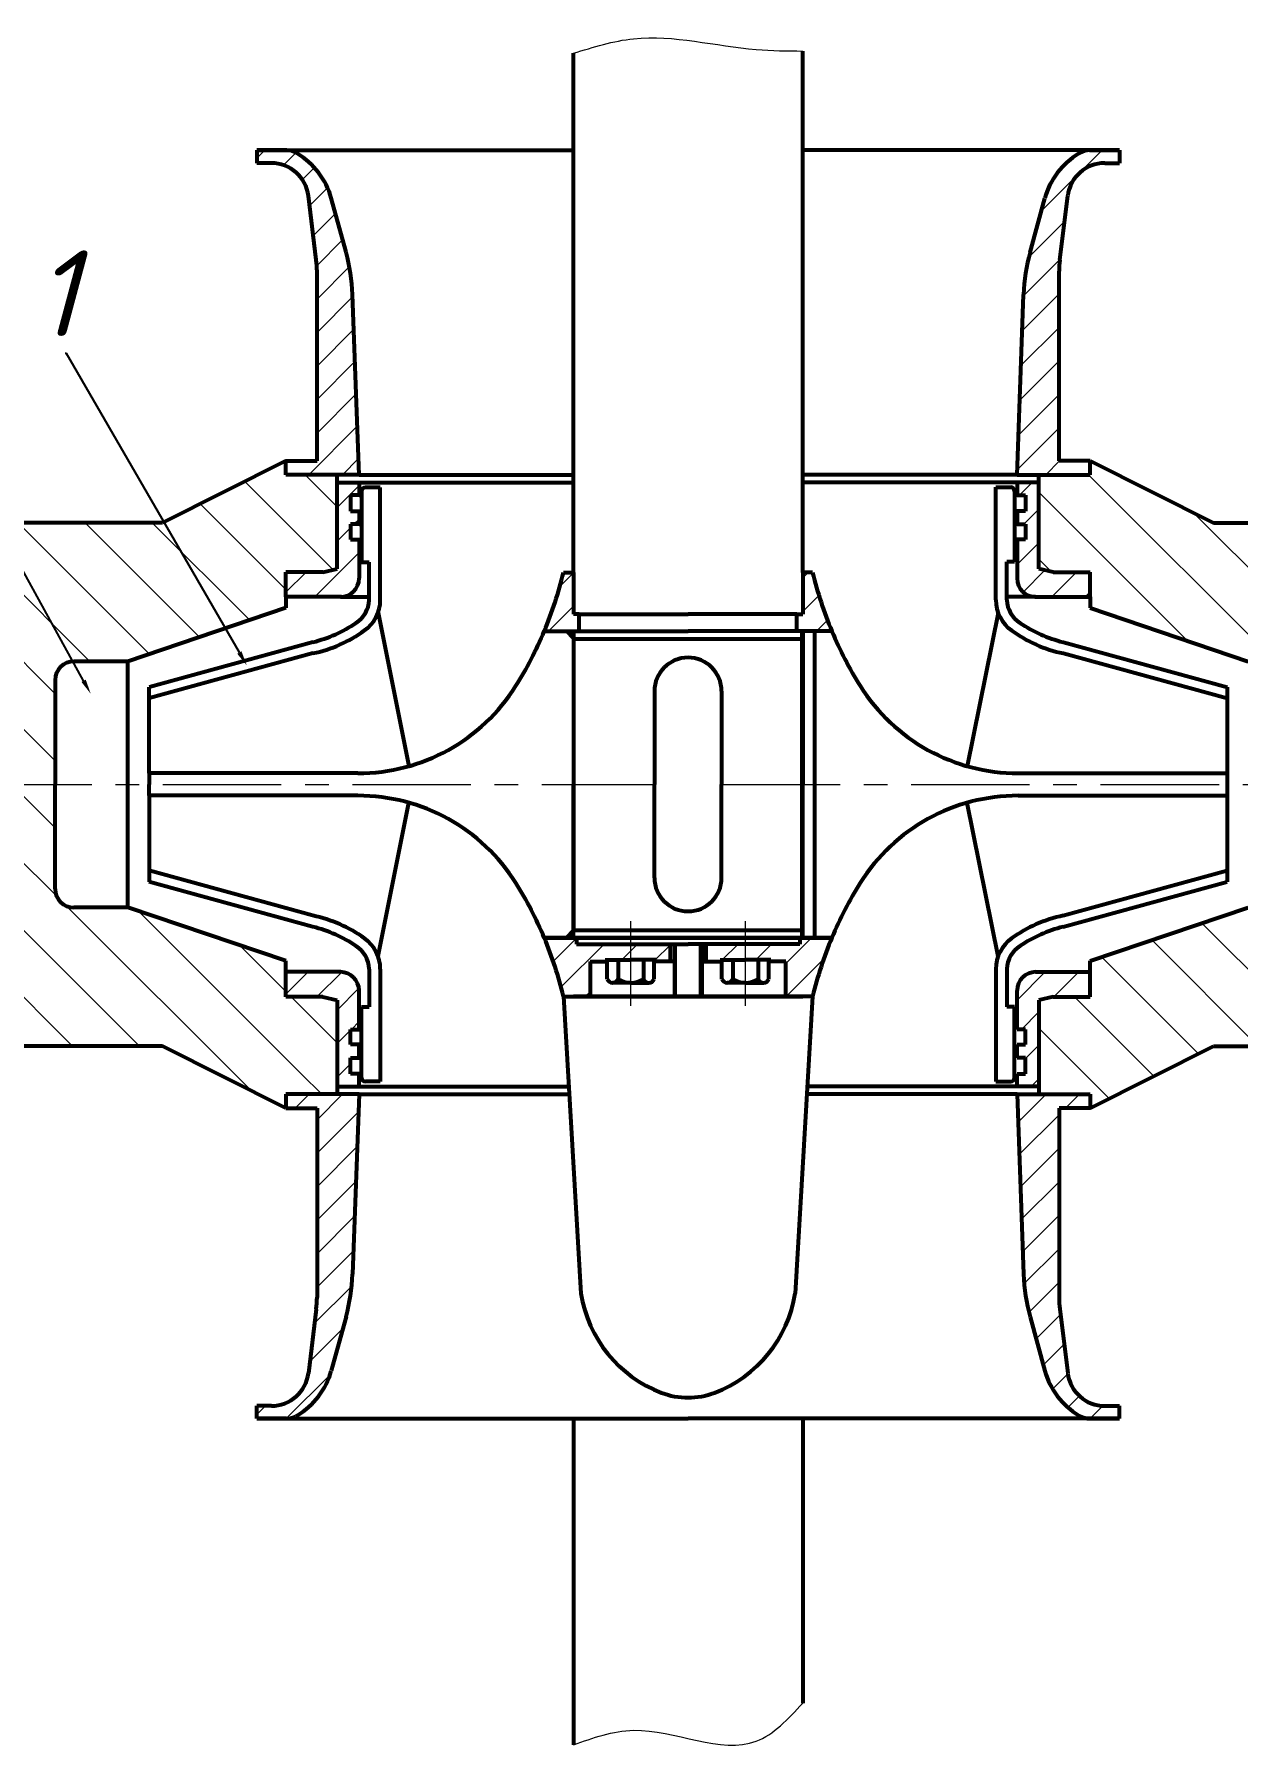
# Model space of a CAD drawing. Header units: millimetres. Extents: x 607 to 1510, y 659 to 1120.
# Drawn here: x 883.3 to 1205.9, y 658.7 to 1119.8 of the extents above; entities that cross this region are included whole.
import ezdxf
from ezdxf import colors
from ezdxf.entities.mleader import LeaderData, LeaderLine
from ezdxf.math import Vec2, Vec3

# ---------------------------------------------------------------- set-up
doc = ezdxf.new("R2010")
doc.units = ezdxf.units.MM
doc.linetypes.add('осевая', pattern=[50.800000000000004, 31.75, -6.35, 6.35, -6.35])
doc.layers.get('0').update_dxf_attribs({"lineweight": 53})
for name, color, linetype, lineweight in [('0 МОЙ', 7, 'Continuous', 53), ('Оси', 7, 'осевая', 20), ('Штриховка', 7, 'Continuous', 20)]:
    doc.layers.add(name, color=color, linetype=linetype, lineweight=lineweight)
doc.styles.add('Размер', font='isocpeur.ttf', dxfattribs={"oblique": 15})
pattern_1 = [(45, (-4134.473873202317, 464.9858508255461), (-4.490128060534576, 4.490128060534577), [])]
pattern_2 = [(45, (-3107.883415843883, 398.9105507761583), (-4.490128060534576, 4.490128060534577), [])]
pattern_3 = [(45, (-4134.473873202317, 464.9858508255459), (-4.490128060534576, 4.490128060534577), [])]
pattern_4 = [(135, (0, 0), (-8.980256121069154, -8.980256121069152), [])]

msp = doc.modelspace()

# ---------------------------------------------------------------- hatches: boundary and pattern name
at = {"layer": 'Штриховка'}
h = msp.add_hatch(dxfattribs=at)
h.set_pattern_fill('ANSI31', color=256, scale=2)
h.set_pattern_definition([(45, (0, 0), (-4.490128060534576, 4.490128060534577), [])])
h.paths.add_polyline_path([(966.8701985349212, 1061.435823425614), (962.9048694869874, 1075.922032765826, 0.198466806279964), (953.5508430570696, 1087.998774717826, 0.1405317829372182), (950.899162281373, 1088.750601507855), (942.9350304521149, 1088.750623372675), (942.9350304521149, 1085.327125896431), (946.8466683349725, 1085.327125896431, -0.3785616949235915), (956.7708264128668, 1076.556388457874), (958.8971125182676, 1059.390324761899, -0.03081924393869), (959.086717323532, 1056.317168358291), (959.086717323532, 1005.513691958348), (954.9457684754752, 1005.513691958348), (954.9457684754752, 1001.80223460521), (970.3685906014589, 1001.80223460521), (968.6111907808115, 1050.054729484974, 0.0577594825974484)])
h.paths.add_polyline_path([(1158.029901220115, 1056.31716835829, -0.03081924393867444), (1158.219506025379, 1059.390324761897), (1160.34579213078, 1076.556388457874, -0.3785616949235694), (1170.269950208674, 1085.327125896431), (1174.181588091532, 1085.327125896431), (1174.181588091532, 1088.750623372675), (1166.1878553257, 1088.750601426588, 0.1390228169443463), (1163.565775486574, 1087.998774717824, 0.1984668062799191), (1154.211749056659, 1075.922032765826), (1150.246420008726, 1061.435823425616, 0.05775948259745859), (1148.505427762836, 1050.054729484975), (1146.748027942188, 1001.80223460521), (1162.170850068172, 1001.80223460521), (1162.170850068172, 1005.513691958348), (1158.029901220115, 1005.513691958348)])
h = msp.add_hatch(dxfattribs=at)
h.set_pattern_fill('ANSI31', color=256, scale=4, angle=90)
h.set_pattern_definition(pattern_4)
h.paths.add_polyline_path([(950.7527261747282, 975.6775367263037), (954.9457684754752, 975.6775367263037), (954.9457684754752, 1001.80223460521), (950.7527261747282, 1001.80223460521), (950.7527261747282, 1005.513691958348), (917.7083092718235, 988.92046313539), (868.5751438102682, 988.92046313539), (865.4054076857576, 985.8683687486323), (865.4054076857576, 954.9495120454997), (865.4054076857576, 951.7645120454995), (872.7457208073347, 951.7645120454996, -0.4142135623730939), (877.7457208073347, 946.7645120454996), (877.7457208073347, 918.7645120454995), (888.8986667131312, 918.7645120454995), (888.8986667131312, 946.7645120454996, -0.4142135623730939), (893.8986667131312, 951.7645120454996), (908.4054076857575, 951.7645120454995), (950.7527261747282, 966.0793746654647), (950.7527261747282, 969.0308024315293)])
h.paths.add_polyline_path([(964.4849676068052, 999.7432468844074), (964.4849676068052, 1001.80223460521), (954.9457684754752, 1001.80223460521), (954.9457684754752, 975.6775367263037), (960.6361314831383, 975.6775367263037), (964.4849676068052, 976.5747285747113)])
h.paths.add_polyline_path([(908.4054076857575, 885.7645120454995), (893.8986667131312, 885.7645120454998, -0.4142135623730941), (888.8986667131312, 890.7645120454998), (888.8986667131312, 918.7645120454995), (877.7457208073347, 918.7645120454995), (877.7457208073347, 890.7645120454998, -0.4142135623730933), (872.7457208073347, 885.7645120454998), (865.4054076857575, 885.7645120454998), (865.4054076857575, 882.579512045499), (865.4054076857584, 852.4699459129996), (867.7736589848947, 848.6085609556089), (917.708309271823, 848.6085609556089), (950.7527261747282, 832.0153321326511), (950.7527261747282, 835.7267894857891), (954.9197217491301, 835.7267894857891), (954.9197217491301, 861.851487364695), (950.7527261747282, 861.851487364695), (950.7527261747282, 868.4982216594694), (950.7527261747282, 871.4496494255343)])
h = msp.add_hatch(dxfattribs=at)
h.set_pattern_fill('ANSI31', color=256, scale=4, angle=90)
h.set_pattern_definition([(135, (-4134.473873202317, 464.9858508255461), (-8.980256121069154, -8.980256121069152), [])])
edge = h.paths.add_edge_path()
edge.add_line((1208.711210857889, 885.7645120454994), (1223.217951830516, 885.7645120454997))
edge.add_arc((1223.217951830516, 890.7645120454997), 5, 270, 360)
edge.add_line((1228.217951830516, 890.7645120454997), (1228.217951830516, 918.7645120454995))
edge.add_line((1228.217951830516, 918.7645120454995), (1239.370897736312, 918.7645120454995))
edge.add_line((1239.370897736312, 918.7645120454995), (1239.370897736312, 890.7645120454997))
edge.add_arc((1244.227741100975, 890.6213554101624), 4.858952694883201, 178.3116818299901, 271.688318170006)
edge.add_line((1244.370897736312, 885.7645120454994), (1246.634309271823, 885.7645120454994))
edge.add_line((1246.634309271823, 885.7645120454994), (1246.634309271823, 852.469945913))
edge.add_line((1246.634309271823, 852.469945913), (1246.476808212243, 848.6085609556089))
edge.add_line((1246.476808212243, 848.6085609556089), (1212.339905758938, 848.6085609556089))
edge.add_line((1212.339905758938, 848.6085609556089), (1176.16505519308, 874.3765175642247))
edge.add_line((1176.16505519308, 874.3765175642247), (1208.711210857889, 885.7645120454994))
h.paths.add_polyline_path([(1162.196896794517, 861.851487364695), (1166.363892368919, 861.851487364695), (1166.363892368919, 868.4982216594694), (1166.363892368919, 871.4496494255343), (1176.16505519308, 874.3765175642246), (1212.339905758938, 848.6085609556089), (1199.408309271824, 848.6085609556089), (1166.363892368919, 832.0153321326511), (1166.363892368919, 835.7267894857891), (1162.196896794517, 835.7267894857891)])
h.paths.add_polyline_path([(1152.631650936842, 860.9542955162874), (1156.480487060508, 861.851487364695), (1162.196896794517, 861.851487364695), (1162.196896794517, 835.7267894857891), (1152.631650936842, 835.7267894857891), (1152.631650936842, 837.7857772065914)])
edge = h.paths.add_edge_path()
edge.add_line((1166.363892368919, 975.677536726304), (1162.170850068172, 975.677536726304))
edge.add_line((1162.170850068172, 975.677536726304), (1162.170850068172, 1001.80223460521))
edge.add_line((1162.170850068172, 1001.80223460521), (1166.363892368919, 1001.80223460521))
edge.add_line((1166.363892368919, 1001.80223460521), (1166.363892368919, 1005.513691958348))
edge.add_line((1166.363892368919, 1005.513691958348), (1199.408309271824, 988.92046313539))
edge.add_line((1199.408309271824, 988.92046313539), (1251.478271366663, 988.92046313539))
edge.add_line((1251.478271366663, 988.92046313539), (1251.71121085789, 985.8683687486322))
edge.add_line((1251.71121085789, 985.8683687486322), (1251.71121085789, 951.7645120454994))
edge.add_line((1251.71121085789, 951.7645120454994), (1243.516615383612, 951.6909916873802))
edge.add_arc((1244.370897736312, 946.7645120454993), 5.000000000000274, 99.8376197857429, 179.9999999999974)
edge.add_line((1239.370897736312, 946.7645120454995), (1239.370897736312, 918.7645120454995))
edge.add_line((1239.370897736312, 918.7645120454995), (1228.217951830516, 918.7645120454995))
edge.add_line((1228.217951830516, 918.7645120454995), (1228.217951830516, 946.7645120454995))
edge.add_arc((1223.217951830516, 946.7645120454995), 5, 0, 90)
edge.add_line((1223.217951830516, 951.7645120454995), (1208.711210857889, 951.7645120454994))
edge.add_line((1208.711210857889, 951.7645120454994), (1166.363892368919, 966.0793746654647))
edge.add_line((1166.363892368919, 966.0793746654647), (1166.363892368919, 969.0308024315295))
edge.add_line((1166.363892368919, 969.0308024315295), (1166.363892368919, 975.677536726304))
h.paths.add_polyline_path([(1152.631650936842, 999.7432468844077), (1152.631650936842, 1001.80223460521), (1162.170850068172, 1001.80223460521), (1162.170850068172, 975.677536726304), (1156.480487060508, 975.677536726304), (1152.631650936842, 976.5747285747116)])
h = msp.add_hatch(dxfattribs=at)
h.set_pattern_fill('ANSI31', color=256, scale=2)
h.set_pattern_definition(pattern_1)
h.paths.add_polyline_path([(970.3685906014589, 984.4026673583999), (968.0490546752108, 984.4026673583999), (968.0490546752108, 988.4978021962838), (970.368590601458, 988.4978021962838), (970.3685906014589, 992.0215233326549), (968.0490546752108, 992.0215233326549), (968.0490546752108, 996.3547455576577), (970.3685906014589, 996.3547455576577), (970.3685906014589, 999.7432468844075), (964.4849676068052, 999.7432468844075), (964.4849676068052, 976.5747285747116), (960.6361314831383, 975.677536726304), (954.9457684754752, 975.677536726304), (954.9457684754752, 969.0308024315295), (965.3685906014589, 969.0308024315295, 0.4142135623730951), (970.3685906014589, 974.0308024315295)])
h.paths.add_polyline_path([(954.9457684754752, 975.677536726304), (950.7527261747282, 975.677536726304), (950.7527261747282, 969.0308024315295), (954.9457684754752, 969.0308024315295)])
h.paths.add_polyline_path([(970.3685906014589, 863.498221659469, 0.4142135623731208), (965.3685906014589, 868.4982216594694), (954.9197217491301, 868.4982216594694), (954.9197217491301, 861.851487364695), (960.6361314831383, 861.851487364695), (964.4849676068052, 860.9542955162874), (964.4849676068052, 837.7857772065914), (970.3685906014589, 837.7857772065914), (970.3685906014589, 841.1742785333413), (968.0490546752108, 841.1742785333413), (968.0490546752108, 845.5075007583441), (970.3685906014589, 845.5075007583441), (970.368590601458, 849.0312218947151), (968.0490546752108, 849.0312218947151), (968.0490546752108, 853.1263567325991), (970.368590601458, 853.1263567325991)])
h.paths.add_polyline_path([(954.9197217491301, 868.4982216594694), (950.7527261747282, 868.4982216594694), (950.7527261747282, 861.851487364695), (954.9197217491301, 861.851487364695)])
h = msp.add_hatch(dxfattribs=at)
h.set_pattern_fill('ANSI31', color=256, scale=2)
h.set_pattern_definition(pattern_1)
h.paths.add_polyline_path([(1146.748027942188, 984.4026673583999), (1149.067563868436, 984.4026673583999), (1149.067563868436, 988.4978021962838), (1146.748027942189, 988.4978021962838), (1146.748027942188, 992.0215233326549), (1149.067563868436, 992.0215233326549), (1149.067563868436, 996.3547455576577), (1146.748027942188, 996.3547455576577), (1146.748027942188, 999.7432468844075), (1152.631650936842, 999.7432468844075), (1152.631650936842, 976.5747285747116), (1156.480487060508, 975.677536726304), (1162.170850068172, 975.677536726304), (1162.170850068172, 969.0308024315295), (1151.748027942188, 969.0308024315295, -0.4142135623730951), (1146.748027942188, 974.0308024315295)])
h.paths.add_polyline_path([(1162.170850068172, 975.677536726304), (1166.363892368919, 975.677536726304), (1166.363892368919, 969.0308024315295), (1162.170850068172, 969.0308024315295)])
h.paths.add_polyline_path([(1146.748027942188, 863.498221659469, -0.4142135623731208), (1151.748027942188, 868.4982216594694), (1162.196896794517, 868.4982216594694), (1162.196896794517, 861.851487364695), (1156.480487060508, 861.851487364695), (1152.631650936842, 860.9542955162874), (1152.631650936842, 837.7857772065914), (1146.748027942188, 837.7857772065914), (1146.748027942188, 841.1742785333413), (1149.067563868436, 841.1742785333413), (1149.067563868436, 845.5075007583441), (1146.748027942188, 845.5075007583441), (1146.748027942189, 849.0312218947151), (1149.067563868436, 849.0312218947151), (1149.067563868436, 853.1263567325991), (1146.748027942189, 853.1263567325991)])
h.paths.add_polyline_path([(1162.196896794517, 868.4982216594694), (1166.363892368919, 868.4982216594694), (1166.363892368919, 861.851487364695), (1162.196896794517, 861.851487364695)])
h = msp.add_hatch(dxfattribs=at)
h.set_pattern_fill('ANSI31', color=256, scale=2)
h.set_pattern_definition(pattern_1)
h.paths.add_polyline_path([(1027.813114276771, 966.239700901599), (1027.813114276771, 975.569641665621), (1025.180050505324, 975.569641665621, -0.0414001235296436), (1020.093789847128, 959.8398120948873), (1029.351588687813, 959.8398120948873), (1029.351588687813, 964.4149289592647), (1027.81311427677, 964.4149289592647)])
h = msp.add_hatch(dxfattribs=at)
h.set_pattern_fill('ANSI31', color=256, scale=2)
h.set_pattern_definition(pattern_3)
h.paths.add_polyline_path([(1027.813114276771, 966.2397009015988), (1027.813114276771, 975.5696416656208), (1025.180050505324, 975.5696416656208, -0.0414001235296436), (1020.093789847128, 959.8398120948871), (1029.351588687813, 959.8398120948871), (1029.351588687813, 964.4149289592644), (1027.81311427677, 964.4149289592644)])
h = msp.add_hatch(dxfattribs=at)
h.set_pattern_fill('ANSI31', color=256, scale=2)
h.set_pattern_definition(pattern_1)
h.paths.add_polyline_path([(1089.303504266876, 966.239700901599), (1089.303504266876, 975.569641665621), (1091.936568038323, 975.569641665621, 0.0414001235296436), (1097.022828696518, 959.8398120948873), (1087.765029855834, 959.8398120948873), (1087.765029855834, 964.4149289592647), (1089.303504266877, 964.4149289592647)])
h = msp.add_hatch(dxfattribs=at)
h.set_pattern_fill('ANSI31', color=256, scale=2)
h.set_pattern_definition(pattern_3)
h.paths.add_polyline_path([(1089.303504266876, 966.2397009015988), (1089.303504266876, 975.5696416656208), (1091.936568038323, 975.5696416656208, 0.0414001235296436), (1097.022828696518, 959.8398120948871), (1087.765029855834, 959.8398120948871), (1087.765029855834, 964.4149289592644), (1089.303504266877, 964.4149289592644)])
h = msp.add_hatch(dxfattribs=at)
h.set_pattern_fill('ANSI31', color=256, scale=2)
h.set_pattern_definition(pattern_1)
h.paths.add_polyline_path([(1043.185711774297, 875.9648183594477), (1028.629558640602, 875.9648183594477), (1028.629558640602, 877.6892119961117), (1020.093789847129, 877.6892119961117, -0.04140012352964369), (1025.180050505324, 861.959382425378), (1027.813114276771, 861.959382425378), (1032.365819194468, 861.959382425378), (1032.365819194468, 871.2893231894002), (1036.379047556657, 871.2893231894004), (1036.379047556657, 871.7351701792027), (1043.185711774297, 871.7351701792027)])
h.paths.add_polyline_path([(1053.767015683389, 875.9648183594477), (1043.185711774297, 875.9648183594477), (1043.185711774297, 871.7351701792027), (1049.992375991937, 871.7351701792027), (1049.992375991937, 871.2893231894004), (1053.767015683389, 871.2893231894002)])
h = msp.add_hatch(dxfattribs=at)
h.set_pattern_fill('ANSI31', color=256, scale=2)
h.set_pattern_definition(pattern_1)
h.paths.add_polyline_path([(1073.930906769349, 875.9648183594477), (1088.487059903045, 875.9648183594477), (1088.487059903045, 877.6892119961117), (1097.022828696518, 877.6892119961117, 0.04140012352964369), (1091.936568038323, 861.959382425378), (1089.303504266876, 861.959382425378), (1084.750799349179, 861.959382425378), (1084.750799349179, 871.2893231894002), (1080.73757098699, 871.2893231894004), (1080.73757098699, 871.7351701792027), (1073.930906769349, 871.7351701792027)])
h.paths.add_polyline_path([(1063.349602860258, 875.9648183594477), (1073.930906769349, 875.9648183594477), (1073.930906769349, 871.7351701792027), (1067.124242551709, 871.7351701792027), (1067.124242551709, 871.2893231894004), (1063.349602860258, 871.2893231894002)])
h = msp.add_hatch(dxfattribs=at)
h.set_pattern_fill('ANSI31', color=256, scale=4, angle=90)
h.set_pattern_definition(pattern_4)
h.paths.add_polyline_path([(964.4849676068052, 860.9542955162874), (960.6361314831383, 861.851487364695), (954.9197217491301, 861.851487364695), (954.9197217491301, 835.7267894857891), (964.4849676068052, 835.7267894857891), (964.4849676068052, 837.7857772065914)])
h = msp.add_hatch(dxfattribs=at)
h.set_pattern_fill('ANSI31', color=256, scale=2)
h.set_pattern_definition(pattern_2)
h.paths.add_polyline_path([(970.3685906014589, 835.7267894857891), (950.7527261747282, 835.7267894857891), (950.7527261747282, 832.0153321326511), (959.086717323532, 832.0153321326511), (959.086717323532, 781.2118557327067, -0.03081924393868746), (958.8971125182679, 778.1386993290985), (956.770826412866, 760.9726356331237, -0.3785616949235511), (946.8466683349725, 752.2018981945679), (942.9350304521149, 752.201898194568), (942.9350304521149, 748.7784007183241), (950.9287632180194, 748.7784226644106, 0.1390228169403573), (953.5508430570671, 749.5302493731718, 0.1984668062799981), (962.904869486988, 761.6069913251732), (966.8701985349207, 776.0932006653827, 0.0577594825974589), (968.6111907808117, 787.4742946060242)])
h = msp.add_hatch(dxfattribs=at)
h.set_pattern_fill('ANSI31', color=256, scale=2)
h.set_pattern_definition(pattern_2)
h.paths.add_polyline_path([(1146.748027942188, 835.7267894857891), (1166.363892368919, 835.7267894857891), (1166.363892368919, 832.0153321326511), (1158.029901220115, 832.0153321326511), (1158.029901220115, 781.2118557327067, 0.03081924393868746), (1158.219506025379, 778.1386993290985), (1160.345792130781, 760.9726356331237, 0.3785616949235511), (1170.269950208674, 752.2018981945679), (1174.181588091532, 752.201898194568), (1174.181588091532, 748.7784007183241), (1166.187855325627, 748.7784226644106, -0.1390228169403573), (1163.56577548658, 749.5302493731718, -0.1984668062799981), (1154.211749056659, 761.6069913251732), (1150.246420008726, 776.0932006653827, -0.0577594825974589), (1148.505427762835, 787.4742946060242)])

# ---------------------------------------------------------------- linework, layer by layer
for p, q in [((1027.813114276771, 975.569641665621), (1027.813114276771, 1114.756478426825)), ((1089.303504266876, 975.5696416656208), (1089.303504266876, 1115.357363235348)), ((950.928763218003, 1088.750601426588), (942.9350304521149, 1088.750623372675)), ((942.9350304521149, 1088.750623372675), (942.9350304521149, 1085.327125896431)), ((942.9350304521149, 1088.750623372675), (1027.813114276771, 1088.750623372675)), ((1174.181588091532, 1088.750623372675), (1089.303504266876, 1088.750623372675)), ((1166.187855325644, 1088.750601426588), (1174.181588091532, 1088.750623372675)), ((1174.181588091532, 1088.750623372675), (1174.181588091532, 1085.327125896431)), ((946.8466683349725, 1085.327125896431), (942.9350304521149, 1085.327125896431)), ((953.7560275614624, 1087.879692686143), (953.4493264053281, 1088.060131642474)), ((1163.360590982184, 1087.879692686143), (1163.667292138319, 1088.060131642474)), ((1170.269950208674, 1085.327125896431), (1174.181588091532, 1085.327125896431)), ((958.8971125182661, 1059.3903247619), (956.7708264128678, 1076.556388457875)), ((966.8701985349207, 1061.435823425615), (962.904869486988, 1075.922032765826)), ((1150.246420008726, 1061.435823425615), (1154.211749056659, 1075.922032765826)), ((1158.219506025381, 1059.3903247619), (1160.345792130779, 1076.556388457875)), ((959.086717323532, 1005.513691958348), (959.086717323532, 1056.317168358291)), ((1158.029901220115, 1005.513691958348), (1158.029901220115, 1056.317168358291)), ((970.3685906014589, 1001.80223460521), (968.6111907808126, 1050.054729484975)), ((1146.748027942188, 1001.80223460521), (1148.505427762834, 1050.054729484975)), ((950.7527261747282, 1005.513691958348), (917.708309271823, 988.92046313539)), ((950.7527261747282, 1005.513691958348), (917.708309271823, 988.9204631353898)), ((950.7527261747282, 1001.80223460521), (950.7527261747282, 1005.513691958348)), ((950.7527261747282, 1005.513691958348), (959.086717323532, 1005.513691958348)), ((1166.363892368919, 1005.513691958348), (1158.029901220115, 1005.513691958348)), ((1166.363892368919, 1005.513691958348), (1199.408309271824, 988.92046313539)), ((1166.363892368919, 1005.513691958348), (1199.408309271824, 988.9204631353898)), ((1166.363892368919, 1001.80223460521), (1166.363892368919, 1005.513691958348)), ((970.3685906014589, 1001.80223460521), (950.7527261747282, 1001.80223460521)), ((964.4849676068052, 999.7432468844072), (964.4849676068052, 1001.80223460521)), ((970.3685906014589, 1001.80223460521), (1027.813114276771, 1001.80223460521)), ((1146.748027942188, 1001.80223460521), (1089.303504266876, 1001.80223460521)), ((1146.748027942188, 1001.80223460521), (1166.363892368919, 1001.80223460521)), ((1152.631650936842, 999.7432468844072), (1152.631650936842, 1001.80223460521)), ((964.4849676068052, 976.5747285747116), (964.4849676068052, 999.7432468844077)), ((964.4849676068052, 976.5747285747113), (964.4849676068052, 999.7432468844074)), ((964.4849676068052, 999.7432468844072), (1027.813114276771, 999.7432468844072)), ((970.3685906014589, 996.3547455576575), (968.0490546752108, 996.3547455576575)), ((968.0490546752108, 996.3547455576575), (968.0490546752108, 992.0215233326546)), ((970.3685906014589, 999.7432468844072), (970.3685906014589, 996.3547455576575)), ((970.3685906014589, 996.3547455576575), (971.0583092718234, 996.3547455576575)), ((1027.78013317577, 998.3661266899564), (1027.813114276771, 998.3661266899564)), ((1027.78013317577, 998.3661266899564), (1027.813114276771, 998.3661266899564)), ((1152.631650936842, 999.7432468844072), (1089.303504266876, 999.7432468844072)), ((1089.336485367877, 998.3661266899564), (1089.303504266876, 998.3661266899564)), ((1089.336485367877, 998.3661266899564), (1089.303504266876, 998.3661266899564)), ((1146.748027942188, 996.3547455576575), (1146.058309271823, 996.3547455576575)), ((1146.748027942188, 999.7432468844072), (1146.748027942188, 996.3547455576575)), ((1146.748027942188, 996.3547455576575), (1149.067563868436, 996.3547455576575)), ((1149.067563868436, 996.3547455576575), (1149.067563868436, 992.0215233326546)), ((1152.631650936842, 976.5747285747116), (1152.631650936842, 999.7432468844077)), ((1152.631650936842, 976.5747285747113), (1152.631650936842, 999.7432468844074)), ((968.0490546752108, 992.0215233326546), (970.3685906014589, 992.0215233326546)), ((970.3685906014589, 992.0215233326549), (970.3685906014589, 988.4978021962837)), ((970.3685906014589, 992.0215233326549), (970.368590601458, 988.4978021962838)), ((970.3685906014589, 992.0215233326546), (970.3685906014589, 988.4978021962834)), ((970.3685906014589, 992.0215233326546), (970.368590601458, 988.4978021962836)), ((970.3685906014589, 992.0215233326546), (971.0583092718234, 992.0215233326546)), ((1146.748027942188, 992.0215233326546), (1146.058309271823, 992.0215233326546)), ((1146.748027942188, 992.0215233326549), (1146.748027942188, 988.4978021962837)), ((1146.748027942188, 992.0215233326549), (1146.748027942189, 988.4978021962838)), ((1146.748027942188, 992.0215233326546), (1146.748027942188, 988.4978021962834)), ((1146.748027942188, 992.0215233326546), (1146.748027942189, 988.4978021962836)), ((1149.067563868436, 992.0215233326546), (1146.748027942188, 992.0215233326546)), ((917.708309271823, 988.92046313539), (803.8643853075855, 988.92046313539)), ((970.3685906014589, 988.4978021962838), (968.0490546752108, 988.4978021962838)), ((968.0490546752108, 988.4978021962838), (968.0490546752108, 984.4026673583999)), ((970.3685906014589, 988.4978021962836), (968.0490546752108, 988.4978021962836)), ((968.0490546752108, 988.4978021962836), (968.0490546752108, 984.4026673583996)), ((970.368590601458, 988.4978021962836), (971.0583092718234, 988.4978021962838)), ((1146.748027942189, 988.4978021962836), (1146.058309271823, 988.4978021962836)), ((1146.748027942188, 988.4978021962838), (1149.067563868436, 988.4978021962838)), ((1146.748027942188, 988.4978021962836), (1149.067563868436, 988.4978021962836)), ((1149.067563868436, 988.4978021962838), (1149.067563868436, 984.4026673583999)), ((1149.067563868436, 988.4978021962836), (1149.067563868436, 984.4026673583996)), ((1199.408309271824, 988.92046313539), (1313.252233236061, 988.92046313539)), ((968.0490546752108, 984.4026673583999), (970.3685906014589, 984.4026673583999)), ((968.0490546752108, 984.4026673583996), (970.3685906014589, 984.4026673583996)), ((970.3685906014589, 984.4026673583999), (970.3685906014589, 974.0308024315295)), ((970.3685906014589, 984.4026673583996), (970.3685906014589, 974.0308024315293)), ((970.3685906014589, 984.4026673583996), (971.0583092718234, 984.4026673583999)), ((1146.748027942188, 984.4026673583996), (1146.058309271823, 984.4026673583999)), ((1146.748027942188, 984.4026673583999), (1146.748027942188, 974.0308024315295)), ((1149.067563868436, 984.4026673583999), (1146.748027942188, 984.4026673583999)), ((1146.748027942188, 984.4026673583996), (1146.748027942188, 974.0308024315293)), ((1149.067563868436, 984.4026673583996), (1146.748027942188, 984.4026673583996)), ((960.6361314831383, 975.677536726304), (950.7527261747282, 975.677536726304)), ((950.7527261747282, 969.0308024315295), (950.7527261747282, 975.677536726304)), ((960.6361314831383, 975.6775367263037), (950.7527261747282, 975.6775367263037)), ((950.7527261747282, 969.0308024315293), (950.7527261747282, 975.6775367263037)), ((960.6361314831383, 975.677536726304), (964.4849676068052, 976.5747285747116)), ((960.6361314831383, 975.677536726304), (964.4849676068052, 976.5747285747116)), ((960.6361314831383, 975.6775367263037), (964.4849676068052, 976.5747285747113)), ((960.6361314831383, 975.6775367263037), (964.4849676068052, 976.5747285747113)), ((1025.180050505324, 975.569641665621), (1027.813114276771, 975.569641665621)), ((1025.180050505324, 975.5696416656208), (1027.813114276771, 975.5696416656208)), ((1027.813114276771, 975.569641665621), (1027.813114276771, 966.239700901599)), ((1027.813114276771, 975.5696416656208), (1027.813114276771, 966.2397009015988)), ((1089.303504266876, 975.569641665621), (1089.303504266876, 966.239700901599)), ((1091.936568038323, 975.569641665621), (1089.303504266876, 975.569641665621)), ((1089.303504266876, 975.5696416656208), (1089.303504266876, 966.2397009015988)), ((1091.936568038323, 975.5696416656208), (1089.303504266876, 975.5696416656208)), ((1156.480487060508, 975.677536726304), (1152.631650936842, 976.5747285747116)), ((1156.480487060508, 975.677536726304), (1152.631650936842, 976.5747285747116)), ((1156.480487060508, 975.6775367263037), (1152.631650936842, 976.5747285747113)), ((1156.480487060508, 975.6775367263037), (1152.631650936842, 976.5747285747113)), ((1156.480487060508, 975.677536726304), (1166.363892368919, 975.677536726304)), ((1156.480487060508, 975.6775367263037), (1166.363892368919, 975.6775367263037)), ((1166.363892368919, 969.0308024315295), (1166.363892368919, 975.677536726304)), ((1166.363892368919, 969.0308024315293), (1166.363892368919, 975.6775367263037)), ((965.6155776306741, 969.0308024315295), (950.7527261747282, 969.0308024315295)), ((950.7527261747282, 969.0308024315295), (950.7527261747282, 966.0793746654648)), ((965.6155776306741, 969.0308024315293), (950.7527261747282, 969.0308024315293)), ((950.7527261747282, 969.0308024315293), (950.7527261747282, 966.0793746654645)), ((965.6155776306741, 969.0308024315295), (960.6361314831383, 969.0308024315295)), ((965.6155776306741, 969.0308024315293), (960.6361314831383, 969.0308024315293)), ((965.3685906014589, 969.0308024315295), (971.6577765660968, 969.0308024315295)), ((965.3685906014589, 969.0308024315293), (973.0583092718233, 969.0308024315293)), ((1151.748027942188, 969.0308024315293), (1144.058309271823, 969.0308024315294)), ((1151.748027942188, 969.0308024315295), (1145.45884197755, 969.0308024315295)), ((1151.501040912973, 969.0308024315295), (1156.480487060508, 969.0308024315295)), ((1151.501040912973, 969.0308024315295), (1166.363892368919, 969.0308024315295)), ((1151.501040912973, 969.0308024315293), (1156.480487060508, 969.0308024315293)), ((1151.501040912973, 969.0308024315293), (1166.363892368919, 969.0308024315293)), ((1166.363892368919, 969.0308024315295), (1166.363892368919, 966.0793746654648)), ((1166.363892368919, 969.0308024315293), (1166.363892368919, 966.0793746654645)), ((950.7527261747282, 966.0793746654647), (908.4054076857575, 951.7645120454995)), ((1027.813114276771, 966.239700901599), (1027.81311427677, 964.4149289592647)), ((1027.813114276771, 966.2397009015988), (1027.81311427677, 964.4149289592644)), ((1029.351588687813, 964.4149289592647), (1027.813114276771, 964.4149289592647)), ((1029.351588687813, 964.4149289592644), (1027.813114276771, 964.4149289592644)), ((1029.351588687813, 959.8398120948873), (1029.351588687813, 964.4149289592647)), ((1029.351588687813, 964.4149289592647), (1058.558309271823, 964.4149289592647)), ((1029.351588687813, 959.8398120948871), (1029.351588687813, 964.4149289592644)), ((1029.351588687813, 964.4149289592644), (1058.558309271823, 964.4149289592644)), ((1087.765029855834, 964.4149289592647), (1058.558309271823, 964.4149289592647)), ((1087.765029855834, 964.4149289592644), (1058.558309271823, 964.4149289592644)), ((1087.765029855834, 959.8398120948873), (1087.765029855834, 964.4149289592647)), ((1087.765029855834, 964.4149289592647), (1089.303504266876, 964.4149289592647)), ((1087.765029855834, 959.8398120948871), (1087.765029855834, 964.4149289592644)), ((1087.765029855834, 964.4149289592644), (1089.303504266876, 964.4149289592644)), ((1089.303504266876, 966.239700901599), (1089.303504266877, 964.4149289592647)), ((1089.303504266876, 966.2397009015988), (1089.303504266877, 964.4149289592644)), ((1166.363892368919, 966.0793746654647), (1208.711210857889, 951.7645120454994)), ((1020.093789847129, 959.8398120948873), (1058.558309271823, 959.8398120948871)), ((1020.093789847129, 959.8398120948871), (1058.558309271823, 959.8398120948868)), ((1027.813114276771, 959.8398120948873), (1027.813114276771, 918.7645120454995)), ((1097.022828696518, 959.8398120948873), (1058.558309271823, 959.8398120948871)), ((1097.022828696518, 959.8398120948871), (1058.558309271823, 959.8398120948868)), ((1089.303504266876, 959.8398120948873), (1089.303504266876, 918.7645120454995)), ((908.4054076857575, 951.7645120454995), (893.8986667131312, 951.7645120454995)), ((908.4054076857575, 885.7645120454995), (908.4054076857575, 951.7645120454995)), ((888.8986667131313, 946.7645120454996), (888.8986667131312, 918.7645120454995)), ((1049.558309271823, 943.7645120454995), (1049.558309271823, 918.7645120454995)), ((1067.558309271823, 943.7645120454995), (1067.558309271823, 918.7645120454995)), ((888.8986667131313, 890.7645120454998), (888.8986667131312, 918.7645120454995)), ((1027.813114276771, 877.6892119961117), (1027.813114276771, 918.7645120454995)), ((1049.558309271823, 893.7645120454995), (1049.558309271823, 918.7645120454995)), ((1067.558309271823, 893.7645120454995), (1067.558309271823, 918.7645120454995)), ((1089.303504266876, 877.6892119961117), (1089.303504266876, 918.7645120454995)), ((908.4054076857575, 885.7645120454995), (893.8986667131312, 885.7645120454995)), ((950.7527261747282, 871.4496494255343), (908.4054076857575, 885.7645120454995)), ((1166.363892368919, 871.4496494255343), (1208.711210857889, 885.7645120454994)), ((1020.093789847129, 877.6892119961117), (1058.558309271823, 877.6892119961119)), ((1058.558309271823, 877.6892119961119), (1020.093789847128, 877.6892119961121)), ((1058.558309271823, 877.6892119961119), (1020.093789847128, 877.6892119961121)), ((1020.093789847129, 877.6892119961117), (1058.558309271823, 877.6892119961119)), ((1028.629558640602, 877.6892119961117), (1028.629558640602, 875.9648183594477)), ((1097.022828696518, 877.6892119961117), (1058.558309271823, 877.6892119961119)), ((1058.558309271823, 877.6892119961119), (1097.022828696518, 877.6892119961121)), ((1058.558309271823, 877.6892119961119), (1097.022828696518, 877.6892119961121)), ((1097.022828696518, 877.6892119961117), (1058.558309271823, 877.6892119961119)), ((1088.487059903045, 877.6892119961117), (1088.487059903045, 875.9648183594477)), ((1028.629558640602, 875.9648183594477), (1058.558309271823, 875.9648183594477)), ((1036.379047556657, 871.2893231894), (1036.379047556657, 871.7351701792027)), ((1036.379047556657, 871.7351701792027), (1043.185711774297, 871.7351701792027)), ((1036.897401898625, 866.6060166860948), (1036.897401898625, 871.7351701792027)), ((1039.782379665477, 871.7351701792027), (1039.782379665477, 866.6060166860948)), ((1049.992375991937, 871.7351701792027), (1043.185711774297, 871.7351701792027)), ((1046.589043883117, 871.7351701792027), (1046.589043883117, 866.6060166860948)), ((1049.474021649969, 866.6060166860948), (1049.474021649969, 871.7351701792027)), ((1049.992375991937, 871.2893231894), (1049.992375991937, 871.7351701792027)), ((1053.767015683389, 875.9648183594477), (1053.767015683389, 871.2893231894004)), ((1054.899797275551, 875.9648183594477), (1054.89979727555, 861.959382425378)), ((1088.487059903045, 875.9648183594477), (1058.558309271823, 875.9648183594477)), ((1062.216821268096, 875.9648183594477), (1062.216821268097, 861.959382425378)), ((1063.349602860258, 875.9648183594477), (1063.349602860258, 871.2893231894004)), ((1067.124242551709, 871.7351701792027), (1073.930906769349, 871.7351701792027)), ((1067.124242551709, 871.2893231894), (1067.124242551709, 871.7351701792027)), ((1067.642596893677, 866.6060166860948), (1067.642596893677, 871.7351701792027)), ((1070.52757466053, 871.7351701792027), (1070.52757466053, 866.6060166860948)), ((1080.73757098699, 871.7351701792027), (1073.930906769349, 871.7351701792027)), ((1077.33423887817, 871.7351701792027), (1077.33423887817, 866.6060166860948)), ((1080.219216645022, 866.6060166860948), (1080.219216645022, 871.7351701792027)), ((1080.73757098699, 871.2893231894), (1080.73757098699, 871.7351701792027)), ((950.7527261747282, 868.4982216594694), (950.7527261747282, 871.4496494255342)), ((965.3685906014589, 868.4982216594694), (950.7527261747282, 868.4982216594694)), ((950.7527261747282, 861.851487364695), (950.7527261747282, 868.4982216594694)), ((1032.355258087698, 871.2893231894002), (1036.897401898625, 871.2893231894004)), ((1032.365819194468, 861.959382425378), (1032.365819194468, 871.2893231894)), ((1054.89979727555, 871.2893231894001), (1049.474021649969, 871.2893231894004)), ((1062.216821268097, 871.2893231894001), (1067.642596893677, 871.2893231894004)), ((1084.761360455949, 871.2893231894002), (1080.219216645022, 871.2893231894004)), ((1084.750799349179, 861.959382425378), (1084.750799349179, 871.2893231894)), ((1151.748027942188, 868.4982216594694), (1166.363892368919, 868.4982216594694)), ((1166.363892368919, 868.4982216594694), (1166.363892368919, 871.4496494255342)), ((1166.363892368919, 861.851487364695), (1166.363892368919, 868.4982216594694)), ((970.368590601458, 853.1263567325991), (970.3685906014589, 863.4982216594694)), ((1043.185711774297, 865.6205741465869), (1038.321888462647, 865.6205741465869)), ((1043.185711774297, 865.6205741465869), (1048.049535085946, 865.6205741465869)), ((1073.930906769349, 865.6205741465869), (1069.0670834577, 865.6205741465869)), ((1073.930906769349, 865.6205741465869), (1078.794730081, 865.6205741465869)), ((1146.748027942189, 853.1263567325991), (1146.748027942188, 863.4982216594694)), ((960.6361314831383, 861.851487364695), (950.7527261747282, 861.851487364695)), ((960.6361314831383, 861.851487364695), (964.4849676068052, 860.9542955162874)), ((964.4849676068052, 860.9542955162874), (964.4849676068052, 837.7857772065913)), ((1025.180050505324, 861.959382425378), (1027.813114276771, 861.959382425378)), ((1025.180050505319, 861.9593824254003), (1029.855724634493, 782.3083165881819)), ((1027.813114276771, 861.959382425378), (1058.558309271824, 861.959382425378)), ((1058.558309271824, 861.959382425378), (1027.813114276771, 861.959382425378)), ((1058.558309271824, 861.959382425378), (1027.813114276771, 861.959382425378)), ((1027.813114276771, 861.959382425378), (1058.558309271824, 861.959382425378)), ((1089.303504266876, 861.959382425378), (1058.558309271823, 861.959382425378)), ((1058.558309271823, 861.959382425378), (1089.303504266876, 861.959382425378)), ((1058.558309271823, 861.959382425378), (1089.303504266876, 861.959382425378)), ((1089.303504266876, 861.959382425378), (1058.558309271823, 861.959382425378)), ((1091.936568038328, 861.9593824254003), (1087.260893909154, 782.3083165881819)), ((1091.936568038323, 861.959382425378), (1089.303504266876, 861.959382425378)), ((1156.480487060508, 861.851487364695), (1152.631650936842, 860.9542955162874)), ((1152.631650936842, 860.9542955162874), (1152.631650936842, 837.7857772065913)), ((1156.480487060508, 861.851487364695), (1166.363892368919, 861.851487364695)), ((968.0490546752108, 849.0312218947151), (968.0490546752108, 853.1263567325991)), ((968.0490546752108, 853.1263567325991), (970.3685906014589, 853.1263567325991)), ((1149.067563868436, 853.1263567325991), (1146.748027942188, 853.1263567325991)), ((1149.067563868436, 849.0312218947151), (1149.067563868436, 853.1263567325991)), ((917.708309271823, 848.6085609556089), (802.4708064060751, 848.6085609556089)), ((950.7527261747282, 832.0153321326511), (917.708309271823, 848.6085609556089)), ((970.3685906014589, 849.0312218947151), (968.0490546752108, 849.0312218947151)), ((970.3685906014589, 845.5075007583441), (970.368590601458, 849.0312218947151)), ((1146.748027942188, 845.5075007583441), (1146.748027942189, 849.0312218947151)), ((1146.748027942188, 849.0312218947151), (1149.067563868436, 849.0312218947151)), ((1166.363892368919, 832.0153321326511), (1199.408309271824, 848.6085609556089)), ((1199.408309271824, 848.6085609556089), (1314.645812137572, 848.6085609556089)), ((968.0490546752108, 841.1742785333413), (968.0490546752108, 845.5075007583441)), ((968.0490546752108, 845.5075007583441), (970.3685906014589, 845.5075007583441)), ((1149.067563868436, 845.5075007583441), (1146.748027942188, 845.5075007583441)), ((1149.067563868436, 841.1742785333413), (1149.067563868436, 845.5075007583441)), ((970.3685906014589, 841.1742785333413), (968.0490546752108, 841.1742785333413)), ((970.3685906014589, 837.7857772065914), (970.3685906014589, 841.1742785333413)), ((1146.748027942188, 837.7857772065914), (1146.748027942188, 841.1742785333413)), ((1146.748027942188, 841.1742785333413), (1149.067563868436, 841.1742785333413)), ((970.3685906014589, 835.7267894857891), (950.7527261747282, 835.7267894857891)), ((950.7527261747282, 835.7267894857891), (950.7527261747282, 832.0153321326511)), ((964.4849676068052, 837.7857772065914), (1026.599088648028, 837.7857772065914)), ((964.4849676068052, 837.7857772065914), (964.4849676068052, 835.7267894857891)), ((970.3685906014589, 835.7267894857891), (968.6111907808126, 787.4742946060237)), ((970.3685906014589, 835.7267894857891), (1026.719955274447, 835.7267894857891)), ((1146.748027942188, 835.7267894857891), (1090.3966632692, 835.7267894857891)), ((1152.631650936842, 837.7857772065914), (1090.517529895619, 837.7857772065914)), ((1146.748027942188, 835.7267894857891), (1166.363892368919, 835.7267894857891)), ((1146.748027942188, 835.7267894857891), (1148.505427762834, 787.4742946060237)), ((1152.631650936842, 837.7857772065914), (1152.631650936842, 835.7267894857891)), ((1166.363892368919, 835.7267894857891), (1166.363892368919, 832.0153321326511)), ((950.7527261747282, 832.0153321326511), (959.086717323532, 832.0153321326511)), ((959.086717323532, 832.0153321326511), (959.086717323532, 781.2118557327077)), ((1166.363892368919, 832.0153321326511), (1158.029901220115, 832.0153321326511)), ((1158.029901220115, 832.0153321326511), (1158.029901220115, 781.2118557327077)), ((958.8971125182661, 778.1386993290987), (956.7708264128678, 760.9726356331241)), ((966.8701985349207, 776.0932006653834), (962.904869486988, 761.6069913251728)), ((1150.246420008726, 776.0932006653834), (1154.211749056659, 761.6069913251728)), ((1158.219506025381, 778.1386993290987), (1160.345792130779, 760.9726356331241)), ((946.8466683349725, 752.201898194568), (942.9350304521149, 752.201898194568)), ((942.9350304521149, 748.7784007183241), (942.9350304521149, 752.201898194568)), ((1170.269950208674, 752.201898194568), (1174.181588091532, 752.201898194568)), ((1174.181588091532, 748.7784007183241), (1174.181588091532, 752.201898194568)), ((950.928763218003, 748.7784226644106), (942.9350304521149, 748.7784007183241)), ((942.9350304521149, 748.7784007183241), (1058.558309271823, 748.7784007183241)), ((953.7560275614624, 749.6493314048558), (953.4493264053281, 749.4688924485245)), ((1027.813114276771, 748.7784007183241), (1027.813114276771, 661.3208453457987)), ((1174.181588091532, 748.7784007183241), (1058.558309271823, 748.7784007183241)), ((1089.303504266876, 748.7784007183241), (1089.303504266876, 672.4681665070971)), ((1163.360590982184, 749.6493314048558), (1163.667292138319, 749.4688924485245)), ((1166.187855325644, 748.7784226644106), (1174.181588091532, 748.7784007183241))]:
    msp.add_line(p, q)
for centre, radius, start, end in [((950.9139490226626, 1083.750623372675), 5, 59.53077570507538, 90.16944382155538), ((1166.202669520984, 1083.750623372675), 5, 89.83055617844465, 120.4692242949246), ((946.8466683349725, 1075.327125896431), 10, 7.061015409653366, 90), ((943.6145180308076, 1070.641659606942), 20, 15.30864945393426, 59.53077570514566), ((1173.502100512839, 1070.641659606942), 20, 120.4692242948613, 164.6913505460691), ((1170.269950208674, 1075.327125896431), 10, 90, 172.9389845903466), ((918.6443198944717, 1048.234890528404), 50, 2.085842533223354, 15.30864945393426), ((1198.472298649175, 1048.234890528404), 50, 164.6913505460691, 177.9141574667767), ((934.086717323532, 1056.317168358291), 25, 0, 7.061015409653366), ((1183.029901220115, 1056.317168358291), 25, 172.9389845903466, 180), ((965.3685906014589, 974.0308024315295), 5, 270, 0), ((965.3685906014589, 974.0308024315293), 5, 270, 0), ((921.7732296829957, 1000.887721731822), 106.4611467664133, 337.3210524572478, 346.2423718668059), ((1195.343388860711, 1000.887721731839), 106.4611467664753, 193.7576281331984, 202.6789475433129), ((1151.748027942188, 974.0308024315295), 5, 180, 270), ((1151.748027942188, 974.0308024315293), 5, 180, 270), ((893.8986667131312, 946.7645120454996), 5, 90, 180), ((1058.558309271823, 943.7645120454995), 9, 90, 180), ((1058.558309271823, 943.7645120454995), 9, 7.016709298534877e-15, 90), ((893.8986667131312, 890.7645120454998), 5, 180, 270), ((1058.558309271823, 893.7645120454995), 9, 180, 270), ((1058.558309271823, 893.7645120454995), 9, 270, 7.016709298534877e-15), ((921.7732296830203, 836.6413023591862), 106.4611467663872, 13.75762813319526, 22.6789475431551), ((1195.343388860677, 836.6413023591707), 106.4611467664403, 157.3210524565805, 166.2423718668018), ((965.3685906014589, 863.4982216594694), 5, 0, 90), ((1151.748027942188, 863.4982216594694), 5, 90, 180), ((1038.339890782051, 867.1688871996744), 1.54841770652011, 201.3161205599889, 338.6838794400111), ((1043.185711774297, 871.9901826921382), 6.369608545551213, 237.7030135426991, 302.2969864573009), ((1048.031532766543, 867.1688871996744), 1.54841770652011, 201.3161205599889, 338.6838794400111), ((1069.085085777104, 867.1688871996744), 1.54841770652011, 201.316120559985, 338.6838794400151), ((1073.930906769349, 871.9901826921382), 6.369608545551213, 237.7030135426991, 302.2969864573009), ((1078.776727761596, 867.1688871996744), 1.54841770652011, 201.316120559985, 338.6838794400151), ((918.6443198944717, 789.2941335625947), 50, 344.6913505460687, 357.9141574667897), ((1198.472298649175, 789.2941335625947), 50, 182.0858425332099, 195.3086494539281), ((934.086717323532, 781.2118557327077), 25, 352.9389845903464, 0), ((1063.572897001704, 787.6387178148146), 34.1359178824469, 188.9836305150651, 249.222436596568), ((1053.543721541942, 787.6387178148146), 34.1359178824469, 290.7775634034263, 351.0163694849337), ((1183.029901220115, 781.2118557327077), 25, 180, 187.0610154096548), ((946.8466683349725, 762.2018981945679), 10, 270, 352.9389845903464), ((943.6145180308076, 766.8873644840571), 20, 300.4692242948576, 344.6913505460687), ((1173.502100512839, 766.8873644840571), 20, 195.3086494539281, 239.5307757051376), ((1170.269950208674, 762.2018981945679), 10, 187.0610154096548, 270), ((1058.558309271823, 774.4221341307225), 20, 249.222436596568, 270), ((1058.558309271823, 774.4221341307225), 20, 270, 290.7775634034263), ((950.9139490226626, 753.7784007183241), 5, 269.8305561784446, 300.4692242949246), ((1166.202669520984, 753.7784007183241), 5, 239.5307757050755, 270.1694438215553)]:
    msp.add_arc(centre, radius, start, end)
at = {"layer": '0 МОЙ'}
for p, q in [((971.0583092718234, 997.3661266899563), (971.0583092718234, 978.3661266899563)), ((976.0583092718234, 998.3661266899563), (972.0583092718234, 998.3661266899563)), ((976.0583092718234, 968.2276774892275), (976.0583092718234, 998.3661266899563)), ((1141.058309271823, 968.2276774892275), (1141.058309271823, 998.4174026822548)), ((1141.058309271823, 998.4174026822548), (1145.058309271823, 998.4174026822548)), ((1146.058309271823, 997.4174026822548), (1146.058309271823, 978.4174026822548)), ((971.0583092718234, 978.3661266899563), (973.0583092718234, 978.3661266899563)), ((973.0583092718233, 968.2276774892275), (973.0583092718234, 978.3661266899563)), ((1144.058309271824, 968.2276774892275), (1144.058309271823, 978.4174026822548)), ((1146.058309271823, 978.4174026822548), (1144.058309271823, 978.4174026822548)), ((975.4552511736165, 964.8075191750086), (983.6924132500849, 923.6593022578893)), ((1141.66136737003, 964.8075191750086), (1133.424205293562, 923.6593022578893)), ((1020.002781678618, 959.8398120949214), (1058.558309271823, 959.8398120949214)), ((1027.958309271824, 957.8398120949214), (1025.958309271824, 959.8398120949214)), ((1097.113836865029, 959.8398120949214), (1058.558309271823, 959.8398120949214)), ((1089.158309271823, 877.689211996078), (1089.158309271824, 959.8398120949214)), ((1092.456727856559, 959.8398120949214), (1092.456727856559, 877.689211996078)), ((957.9898660370977, 956.9235492681701), (914.0583092718234, 944.8645120454996)), ((1027.958309271824, 879.6892119960778), (1027.958309271824, 957.8398120949214)), ((1027.958309271824, 957.8398120949214), (1089.158309271823, 957.8398120949214)), ((1159.126752506549, 956.9235492681701), (1203.058309271823, 944.8645120454996)), ((957.9898660370977, 953.9235492681701), (914.0583092718234, 941.8645120454996)), ((1159.126752506549, 953.9235492681701), (1203.058309271823, 941.8645120454996)), ((914.0583092718234, 941.8645120454996), (914.0583092718234, 944.8645120454996)), ((914.0583092718234, 921.7645120454995), (914.0583092718234, 941.8645120454996)), ((1203.058309271823, 944.8645120454996), (1203.058309271823, 892.6645120454996)), ((970.058309271823, 921.7645120454995), (914.0583092718234, 921.7645120454995)), ((914.0583092718234, 921.7645120454995), (914.0583092718234, 918.7645120454995)), ((914.0583092718234, 915.7645120454995), (914.0583092718234, 918.7645120454995)), ((1147.058309271824, 921.7645120454995), (1203.058309271823, 921.7645120454995)), ((970.058309271823, 915.7645120455002), (914.0583092718234, 915.7645120454995)), ((914.0583092718234, 915.7645120454995), (914.0583092718234, 895.6645120454996)), ((975.4552511736165, 872.7215049159904), (983.6924132500849, 913.8697218331099)), ((1141.66136737003, 872.7215049159904), (1133.424205293562, 913.8697218331099)), ((1147.058309271824, 915.7645120455002), (1203.058309271823, 915.7645120454995)), ((957.9898660370977, 883.6054748228294), (914.0583092718234, 895.6645120454996)), ((914.0583092718234, 895.6645120454996), (914.0583092718234, 892.6645120454996)), ((1159.126752506549, 883.6054748228294), (1203.058309271823, 895.6645120454996)), ((957.9898660370977, 880.6054748228294), (914.0583092718234, 892.6645120454996)), ((1159.126752506549, 880.6054748228294), (1203.058309271823, 892.6645120454996)), ((1020.002781678618, 877.689211996078), (1058.558309271823, 877.689211996078)), ((1027.958309271824, 879.6892119960778), (1025.958309271824, 877.689211996078)), ((1027.958309271824, 879.6892119960778), (1089.158309271823, 879.6892119960776)), ((1097.113836865029, 877.689211996078), (1058.558309271823, 877.689211996078)), ((973.0583092715809, 869.2802687656185), (973.0583092715809, 859.1628974096457)), ((976.0583092718234, 869.3013466017715), (976.0583092715809, 839.1628974096459)), ((1141.058309271823, 869.3013466017715), (1141.058309271581, 839.1628974010765)), ((1144.058309271824, 869.3013466017717), (1144.058309271581, 859.1628974010763)), ((971.0583092715809, 840.1628974096459), (971.0583092715809, 859.1628974096457)), ((971.0583092715809, 859.1628974096457), (973.0583092715809, 859.1628974096457)), ((1146.058309271581, 859.1628974010763), (1144.058309271581, 859.1628974010763)), ((1146.058309271581, 840.1628974010765), (1146.058309271581, 859.1628974010763)), ((976.0583092715809, 839.1628974096459), (972.0583092715809, 839.1628974096459)), ((1141.058309271581, 839.1628974010765), (1145.058309271581, 839.1628974010765))]:
    msp.add_line(p, q, dxfattribs=at)
for centre, radius, start, end in [((972.0583092718234, 997.3661266899563), 1, 90, 180), ((1145.058309271823, 997.4174026822548), 1, 0, 90), ((965.5467716728713, 968.4127179707339), 7.513816412467509, 302.3656967307008, 358.5888515258102), ((966.0583092718234, 968.2276774892275), 10, 304.6786299219431, 0), ((1151.058309271823, 968.2276774892275), 10, 180, 235.3213700780569), ((1151.569846870776, 968.4127179707339), 7.513816412467509, 181.4111484741897, 237.634303269285), ((949.0333637042386, 992.697361160805), 36.87796837365298, 284.0559123821565, 303.8386378523966), ((950.6080823211578, 989.2311438318807), 36.07099894242309, 281.808773877559, 305.8782735984049), ((927.7221061082464, 998.366126689959), 100, 327.8571282156433, 337.3399223456777), ((1189.3945124354, 998.366126689959), 100, 202.6600776543223, 212.1428717843566), ((1166.508536222489, 989.2311438318807), 36.07099894242309, 234.1217264015951, 258.1912261224543), ((1168.083254839408, 992.697361160805), 36.87796837365298, 236.1613621476034, 255.9440876178435), ((970.058309271823, 971.764512045499), 50, 270, 327.8571282156433), ((1147.058309271824, 971.764512045499), 50, 212.1428717843566, 270), ((970.058309271823, 865.7645120455002), 50, 32.14287178435669, 90), ((1147.058309271824, 865.7645120455002), 50, 90, 147.8571282156434), ((927.7221061082464, 839.1628974010407), 100, 22.66007765432234, 32.14287178435669), ((1189.3945124354, 839.1628974010407), 100, 147.8571282156434, 157.3399223456777), ((950.6080823211578, 848.297880259119), 36.07099894242309, 54.12172640159514, 78.1912261224543), ((1166.508536222489, 848.297880259119), 36.07099894242309, 101.8087738775457, 125.8782735984049), ((949.0333637042386, 844.8316629301942), 36.87796837365298, 56.16136214760337, 75.94408761784352), ((966.0583092718234, 869.3013466017715), 10, 0, 55.32137007805692), ((1151.058309271823, 869.3013466017715), 10, 124.6786299219431, 180), ((1168.083254839408, 844.8316629301942), 36.87796837365298, 104.0559123821565, 123.8386378523966), ((965.5467716728713, 869.1163061202653), 7.513816412467509, 1.411148474189743, 57.63430326929917), ((1151.569846870776, 869.1163061202653), 7.513816412467509, 122.365696730715, 178.5888515258103), ((972.0583092715809, 840.1628974096459), 1, 180, 270), ((1145.058309271581, 840.1628974010765), 1, 270, 0)]:
    msp.add_arc(centre, radius, start, end, dxfattribs=at)
at = {"layer": 'Оси'}
for p, q in [((765.372018557814, 918.7645120454995), (1049.558309271823, 918.7645120454995)), ((1067.558309271823, 918.7645120454995), (1351.744599985833, 918.7645120454995)), ((1043.185711774297, 859.3977942143742), (1043.185711774297, 882.1111739923131)), ((1073.930906769349, 859.3977942143742), (1073.930906769349, 882.1111739923131))]:
    msp.add_line(p, q, dxfattribs=at)
at = {"layer": 'Штриховка'}
for p, q in [((1055.465235525397, 861.959382425378), (1055.465235525397, 875.9648183594477)), ((1061.651383018249, 861.959382425378), (1061.651383018249, 875.9648183594477))]:
    msp.add_line(p, q, dxfattribs=at)
at = {"layer": 'Штриховка', "end_tangent": (0.6036367090265471, 0.7972595082628993)}
for points in [[(1027.813114276771, 1114.756478426825), (1043.961602783777, 1118.66759137503), (1076.843955598581, 1115.755066751339), (1089.303504266876, 1115.357363235348)], [(1027.813114276771, 661.3208453457987), (1043.961602783777, 665.2319582940039), (1076.843955598581, 662.3194336703127), (1089.303504266876, 672.468166507097)]]:
    msp.add_spline(points, degree=3, dxfattribs=at)

# ---------------------------------------------------------------- leaders
at = {"layer": 'Штриховка'}
ml = msp.add_multileader_mtext('Standard', dxfattribs=at)
ml.set_content('2', color=256, style='Размер')
ml.set_leader_properties()
ml.build(insert=Vec2(0, 0))
ml.multileader.update_dxf_attribs({"text_right_attachment_type": 6, "dogleg_length": 0.36})
ctx = ml.context
ctx.base_point, ctx.char_height, ctx.plane_origin = Vec3(826.1286356752908, 1050.419105266439), 23, Vec3(902.9703759152812, 938.6330303689596)
ctx.right_attachment, ctx.text_align_type = 6, 2
notes = []
notes.append((ctx, [(0, (1, 1, 0), (848.1514671012065, 1034.319105266439), (-1, 0), 0.36, [(0, [(898.4326729454438, 943.0644671006986)], 0, [])])]))
ctx.mtext.insert, ctx.mtext.alignment, ctx.mtext.flow_direction = Vec3(845.7914671012065, 1061.919105266439), 3, 5
ml = msp.add_multileader_mtext('Standard', dxfattribs=at)
ml.set_content('1', color=256, style='Размер')
ml.set_leader_properties()
ml.build(insert=Vec2(0, 0))
ml.multileader.update_dxf_attribs({"text_right_attachment_type": 6, "dogleg_length": 0.36})
ctx = ml.context
ctx.base_point, ctx.char_height, ctx.plane_origin = Vec3(879.8850474651733, 1050.419105266439), 23, Vec3(940.2714268226973, 950.6675532803098)
ctx.right_attachment, ctx.text_align_type = 6, 2
notes.append((ctx, [(0, (1, 1, 0), (891.91171413184, 1034.319105266439), (-1, 0), 0.36, [(0, [(940.2714268226973, 950.6675532803098)], 0, [])])]))
ctx.mtext.insert, ctx.mtext.alignment, ctx.mtext.flow_direction = Vec3(894.9478788910892, 1061.919105266439), 3, 5
for ctx, leaders in notes:
    for number, flags, end, landing, length, lines in leaders:
        leader = LeaderData()
        leader.index, (leader.has_last_leader_line, leader.has_dogleg_vector, leader.attachment_direction) = number, flags
        leader.last_leader_point, leader.dogleg_vector, leader.dogleg_length = Vec3(end), Vec3(landing), length
        for number, points, colour, breaks in lines:
            line = LeaderLine()
            line.index, line.vertices, line.color, line.breaks = number, Vec3.list(points), colors.encode_raw_color(colour), breaks
            leader.lines.append(line)
        ctx.leaders.append(leader)

doc.saveas('drawing.dxf')
